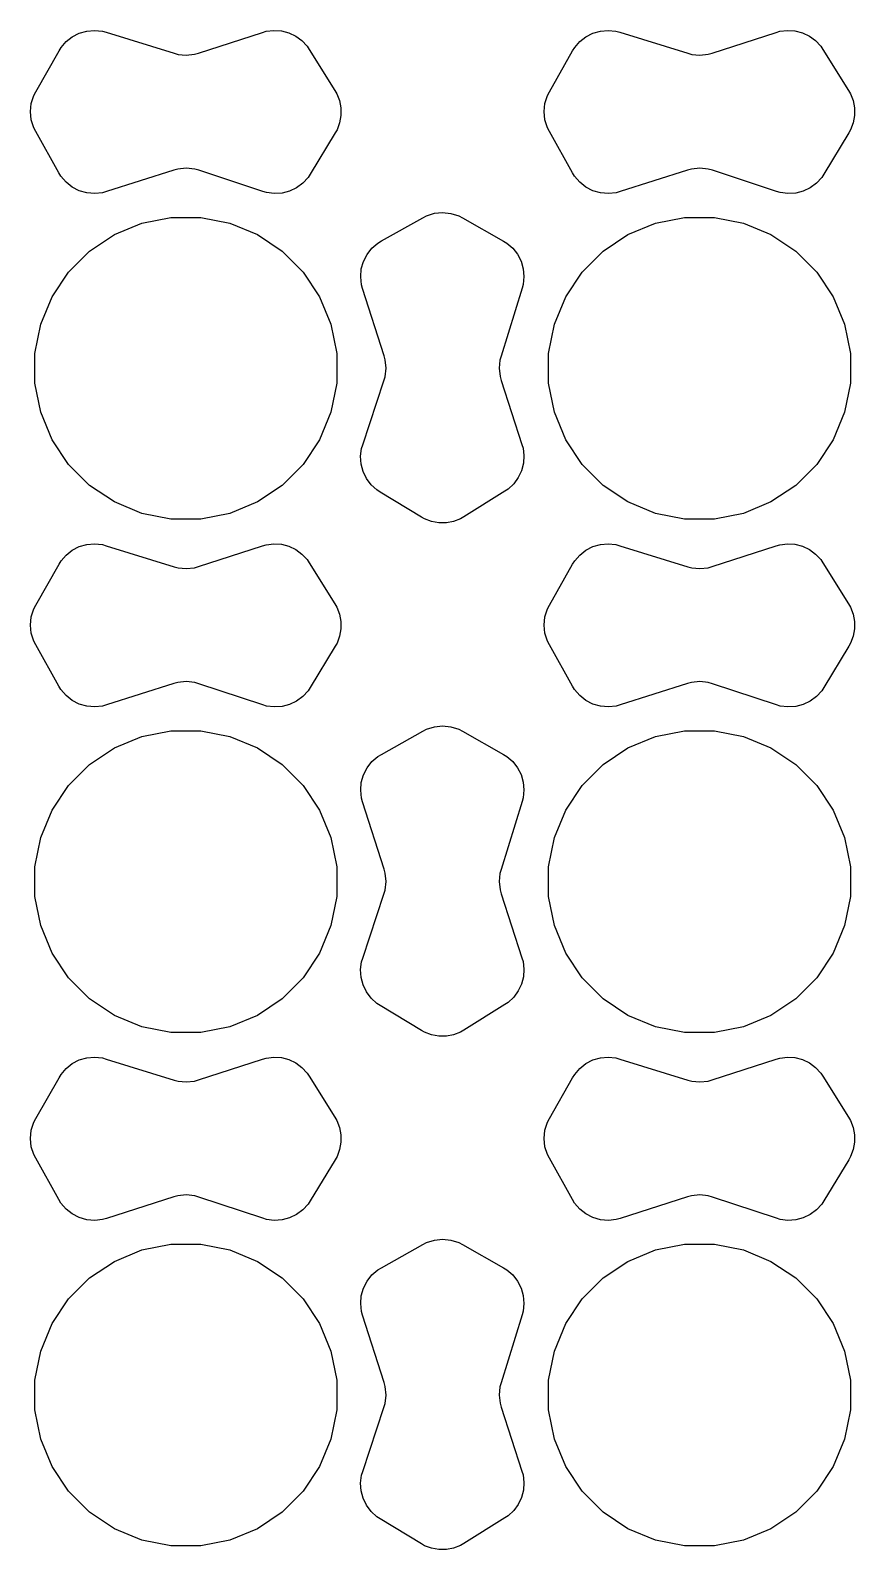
# Model space of a CAD drawing. Header units: millimetres. Extents: x 69 to 174, y -160 to -92.
# Drawn here: x 121.73 to 125.81, y -114.16 to -106.64 of the extents above; entities that cross this region are included whole.
import ezdxf

# ---------------------------------------------------------------- set-up
doc = ezdxf.new("R2010")
doc.units = ezdxf.units.MM
doc.layers.add('Front', color=13, linetype='CONTINUOUS', true_color=0xc83434)

msp = doc.modelspace()

# ---------------------------------------------------------------- linework, layer by layer
at = {"layer": 'Front', "linetype": 'CONTINUOUS'}
for p, q in [((121.940375, -106.675957), (121.974826, -106.658287)), ((121.974826, -106.658287), (122.012032, -106.647572)), ((122.012032, -106.647572), (122.050604, -106.644211)), ((122.050604, -106.644211), (122.089102, -106.64833)), ((122.089102, -106.64833), (122.10773, -106.653619)), ((122.10773, -106.653619), (122.443712, -106.757468)), ((122.564385, -106.756661), (122.880686, -106.654239)), ((122.880686, -106.654239), (122.898849, -106.648823)), ((122.898849, -106.648823), (122.936456, -106.644142)), ((122.936456, -106.644142), (122.974272, -106.646623)), ((122.974272, -106.646623), (123.010945, -106.656177)), ((123.010945, -106.656177), (123.045164, -106.672462)), ((124.480375, -106.675957), (124.514826, -106.658287)), ((124.514826, -106.658287), (124.552032, -106.647572)), ((124.552032, -106.647572), (124.590604, -106.644211)), ((124.590604, -106.644211), (124.629102, -106.64833)), ((124.629102, -106.64833), (124.64773, -106.653619)), ((124.64773, -106.653619), (124.983712, -106.757468)), ((125.104385, -106.756661), (125.420686, -106.654239)), ((125.420686, -106.654239), (125.438849, -106.648823)), ((125.438849, -106.648823), (125.476456, -106.644142)), ((125.476456, -106.644142), (125.514272, -106.646623)), ((125.514272, -106.646623), (125.550945, -106.656177)), ((125.550945, -106.656177), (125.585164, -106.672462)), ((121.874778, -106.745898), (121.884731, -106.729287)), ((121.884731, -106.729287), (121.909965, -106.699922)), ((121.909965, -106.699922), (121.940375, -106.675957)), ((123.045164, -106.672462), (123.075707, -106.694897)), ((123.075707, -106.694897), (123.101481, -106.722679)), ((123.101481, -106.722679), (123.111899, -106.738513)), ((124.414778, -106.745898), (124.424731, -106.729287)), ((124.424731, -106.729287), (124.449965, -106.699922)), ((124.449965, -106.699922), (124.480375, -106.675957)), ((125.585164, -106.672462), (125.615707, -106.694897)), ((125.615707, -106.694897), (125.641481, -106.722679)), ((125.641481, -106.722679), (125.651899, -106.738513)), ((121.759998, -106.947911), (121.874778, -106.745898)), ((122.443712, -106.757468), (122.463398, -106.763035)), ((122.463398, -106.763035), (122.504114, -106.766934)), ((122.504114, -106.766934), (122.544776, -106.762491)), ((122.544776, -106.762491), (122.564385, -106.756661)), ((123.111899, -106.738513), (123.238898, -106.941711)), ((124.299998, -106.947911), (124.414778, -106.745898)), ((124.983712, -106.757468), (125.003398, -106.763035)), ((125.003398, -106.763035), (125.044114, -106.766934)), ((125.044114, -106.766934), (125.084776, -106.762491)), ((125.084776, -106.762491), (125.104385, -106.756661)), ((125.651899, -106.738513), (125.778898, -106.941711)), ((121.750268, -106.966066), (121.759998, -106.947911)), ((123.238898, -106.941711), (123.2483, -106.957547)), ((123.2483, -106.957547), (123.261774, -106.991819)), ((124.290268, -106.966066), (124.299998, -106.947911)), ((125.778898, -106.941711), (125.7883, -106.957547)), ((125.7883, -106.957547), (125.801774, -106.991819)), ((121.733339, -107.046228), (121.737667, -107.005273)), ((121.737667, -107.005273), (121.750268, -106.966066)), ((123.261774, -106.991819), (123.26875, -107.027978)), ((123.26875, -107.027978), (123.268993, -107.064802)), ((124.273339, -107.046228), (124.277667, -107.005273)), ((124.277667, -107.005273), (124.290268, -106.966066)), ((125.801774, -106.991819), (125.80875, -107.027978)), ((125.80875, -107.027978), (125.808993, -107.064802)), ((121.737468, -107.087203), (121.733339, -107.046228)), ((121.74988, -107.12647), (121.737468, -107.087203)), ((123.262495, -107.10105), (123.249477, -107.135497)), ((123.268993, -107.064802), (123.262495, -107.10105)), ((124.277468, -107.087203), (124.273339, -107.046228)), ((124.28988, -107.12647), (124.277468, -107.087203)), ((125.802495, -107.10105), (125.789477, -107.135497)), ((125.808993, -107.064802), (125.802495, -107.10105)), ((121.759522, -107.144672), (121.74988, -107.12647)), ((121.874392, -107.349141), (121.759522, -107.144672)), ((123.240286, -107.151457), (123.116737, -107.355084)), ((123.249477, -107.135497), (123.240286, -107.151457)), ((124.299522, -107.144672), (124.28988, -107.12647)), ((124.414392, -107.349141), (124.299522, -107.144672)), ((125.780286, -107.151457), (125.656737, -107.355084)), ((125.789477, -107.135497), (125.780286, -107.151457)), ((122.442393, -107.335815), (122.109401, -107.441767)), ((122.462491, -107.32999), (122.442393, -107.335815)), ((122.504123, -107.325852), (122.462491, -107.32999)), ((122.545708, -107.330442), (122.504123, -107.325852)), ((122.565742, -107.336485), (122.545708, -107.330442)), ((122.883041, -107.441254), (122.565742, -107.336485)), ((124.982393, -107.335815), (124.649401, -107.441767)), ((125.002491, -107.32999), (124.982393, -107.335815)), ((125.044123, -107.325852), (125.002491, -107.32999)), ((125.085708, -107.330442), (125.044123, -107.325852)), ((125.105742, -107.336485), (125.085708, -107.330442)), ((125.423041, -107.441254), (125.105742, -107.336485)), ((121.884378, -107.365948), (121.874392, -107.349141)), ((121.909775, -107.395661), (121.884378, -107.365948)), ((121.940454, -107.419882), (121.909775, -107.395661)), ((123.080542, -107.399746), (123.049737, -107.422746)), ((123.10639, -107.37129), (123.080542, -107.399746)), ((123.116737, -107.355084), (123.10639, -107.37129)), ((124.424378, -107.365948), (124.414392, -107.349141)), ((124.449775, -107.395661), (124.424378, -107.365948)), ((124.480454, -107.419882), (124.449775, -107.395661)), ((125.620542, -107.399746), (125.589737, -107.422746)), ((125.64639, -107.37129), (125.620542, -107.399746)), ((125.656737, -107.355084), (125.64639, -107.37129)), ((121.975249, -107.437691), (121.940454, -107.419882)), ((122.012838, -107.448412), (121.975249, -107.437691)), ((122.051793, -107.451636), (122.012838, -107.448412)), ((122.090633, -107.447242), (122.051793, -107.451636)), ((122.109401, -107.441767), (122.090633, -107.447242)), ((122.901432, -107.446862), (122.883041, -107.441254)), ((122.939567, -107.451727), (122.901432, -107.446862)), ((122.977929, -107.449223), (122.939567, -107.451727)), ((123.015108, -107.439442), (122.977929, -107.449223)), ((123.049737, -107.422746), (123.015108, -107.439442)), ((124.515249, -107.437691), (124.480454, -107.419882)), ((124.552838, -107.448412), (124.515249, -107.437691)), ((124.591793, -107.451636), (124.552838, -107.448412)), ((124.630633, -107.447242), (124.591793, -107.451636)), ((124.649401, -107.441767), (124.630633, -107.447242)), ((125.441432, -107.446862), (125.423041, -107.441254)), ((125.479567, -107.451727), (125.441432, -107.446862)), ((125.517929, -107.449223), (125.479567, -107.451727)), ((125.555108, -107.439442), (125.517929, -107.449223)), ((125.589737, -107.422746), (125.555108, -107.439442)), ((123.673485, -107.571255), (123.691686, -107.561613)), ((123.691686, -107.561613), (123.730954, -107.549202)), ((123.730954, -107.549202), (123.771929, -107.545074)), ((123.771929, -107.545074), (123.812883, -107.549402)), ((123.812883, -107.549402), (123.85209, -107.562004)), ((123.85209, -107.562004), (123.870246, -107.571731)), ((122.148452, -107.654468), (122.284286, -107.598204)), ((122.284286, -107.598204), (122.428487, -107.56952)), ((122.428487, -107.56952), (122.575513, -107.56952)), ((122.575513, -107.56952), (122.719714, -107.598204)), ((122.719714, -107.598204), (122.855548, -107.654468)), ((123.469016, -107.686125), (123.673485, -107.571255)), ((123.870246, -107.571731), (124.072259, -107.686511)), ((124.688452, -107.654468), (124.824286, -107.598204)), ((124.824286, -107.598204), (124.968487, -107.56952)), ((124.968487, -107.56952), (125.115513, -107.56952)), ((125.115513, -107.56952), (125.259714, -107.598204)), ((125.259714, -107.598204), (125.395548, -107.654468)), ((122.026205, -107.736151), (122.148452, -107.654468)), ((122.855548, -107.654468), (122.977795, -107.736151)), ((123.422498, -107.721511), (123.452212, -107.696116)), ((123.452212, -107.696116), (123.469016, -107.686125)), ((124.072259, -107.686511), (124.08887, -107.696465)), ((124.08887, -107.696465), (124.118234, -107.721702)), ((124.566205, -107.736151), (124.688452, -107.654468)), ((125.395548, -107.654468), (125.517795, -107.736151)), ((121.922242, -107.840114), (122.026205, -107.736151)), ((122.977795, -107.736151), (123.081758, -107.840114)), ((123.369744, -107.824572), (123.380465, -107.786983)), ((123.380465, -107.786983), (123.398275, -107.752189)), ((123.398275, -107.752189), (123.422498, -107.721511)), ((124.118234, -107.721702), (124.1422, -107.752113)), ((124.1422, -107.752113), (124.159872, -107.786563)), ((124.159872, -107.786563), (124.170592, -107.823769)), ((124.462242, -107.840114), (124.566205, -107.736151)), ((125.517795, -107.736151), (125.621758, -107.840114)), ((121.840559, -107.962361), (121.922242, -107.840114)), ((123.081758, -107.840114), (123.163441, -107.962361)), ((123.36652, -107.863527), (123.369744, -107.824572)), ((124.173959, -107.862341), (124.169849, -107.900841)), ((124.170592, -107.823769), (124.173959, -107.862341)), ((124.380559, -107.962361), (124.462242, -107.840114)), ((125.621758, -107.840114), (125.703441, -107.962361)), ((123.370915, -107.902367), (123.36652, -107.863527)), ((123.37639, -107.921134), (123.370915, -107.902367)), ((123.482342, -108.254126), (123.37639, -107.921134)), ((124.164538, -107.919463), (124.060689, -108.255445)), ((124.169849, -107.900841), (124.164538, -107.919463)), ((121.784295, -108.098195), (121.840559, -107.962361)), ((123.163441, -107.962361), (123.219705, -108.098195)), ((124.324295, -108.098195), (124.380559, -107.962361)), ((125.703441, -107.962361), (125.759705, -108.098195)), ((121.755611, -108.242396), (121.784295, -108.098195)), ((123.219705, -108.098195), (123.248389, -108.242396)), ((124.295611, -108.242396), (124.324295, -108.098195)), ((125.759705, -108.098195), (125.788389, -108.242396)), ((121.755611, -108.389422), (121.755611, -108.242396)), ((123.248389, -108.242396), (123.248389, -108.389422)), ((123.488166, -108.274225), (123.482342, -108.254126)), ((123.492305, -108.315857), (123.488166, -108.274225)), ((124.055122, -108.275131), (124.051224, -108.315848)), ((124.060689, -108.255445), (124.055122, -108.275131)), ((124.295611, -108.389422), (124.295611, -108.242396)), ((125.788389, -108.242396), (125.788389, -108.389422)), ((123.376903, -108.694774), (123.481672, -108.377475)), ((123.481672, -108.377475), (123.487715, -108.357441)), ((123.487715, -108.357441), (123.492305, -108.315857)), ((124.051224, -108.315848), (124.055666, -108.356509)), ((124.055666, -108.356509), (124.061496, -108.376118)), ((124.061496, -108.376118), (124.163918, -108.692419)), ((121.784295, -108.533623), (121.755611, -108.389422)), ((123.248389, -108.389422), (123.219705, -108.533623)), ((124.324295, -108.533623), (124.295611, -108.389422)), ((125.788389, -108.389422), (125.759705, -108.533623)), ((121.840559, -108.669457), (121.784295, -108.533623)), ((123.219705, -108.533623), (123.163441, -108.669457)), ((124.380559, -108.669457), (124.324295, -108.533623)), ((125.759705, -108.533623), (125.703441, -108.669457)), ((121.922242, -108.791704), (121.840559, -108.669457)), ((123.163441, -108.669457), (123.081758, -108.791704)), ((124.462242, -108.791704), (124.380559, -108.669457)), ((125.703441, -108.669457), (125.621758, -108.791704)), ((123.366445, -108.751303), (123.371314, -108.71317)), ((123.368945, -108.789664), (123.366445, -108.751303)), ((123.371314, -108.71317), (123.376903, -108.694774)), ((124.163918, -108.692419), (124.169334, -108.710582)), ((124.169334, -108.710582), (124.174014, -108.748189)), ((124.174014, -108.748189), (124.171532, -108.786004)), ((122.026205, -108.895667), (121.922242, -108.791704)), ((123.081758, -108.791704), (122.977795, -108.895667)), ((123.378721, -108.826843), (123.368945, -108.789664)), ((123.395415, -108.861471), (123.378721, -108.826843)), ((124.161978, -108.822677), (124.145693, -108.856896)), ((124.171532, -108.786004), (124.161978, -108.822677)), ((124.566205, -108.895667), (124.462242, -108.791704)), ((125.621758, -108.791704), (125.517795, -108.895667)), ((122.148452, -108.97735), (122.026205, -108.895667)), ((122.977795, -108.895667), (122.855548, -108.97735)), ((123.418413, -108.892276), (123.395415, -108.861471)), ((123.446868, -108.918124), (123.418413, -108.892276)), ((124.095477, -108.913213), (124.079644, -108.923632)), ((124.123258, -108.887438), (124.095477, -108.913213)), ((124.145693, -108.856896), (124.123258, -108.887438)), ((124.688452, -108.97735), (124.566205, -108.895667)), ((125.517795, -108.895667), (125.395548, -108.97735)), ((122.284286, -109.033614), (122.148452, -108.97735)), ((122.855548, -108.97735), (122.719714, -109.033614)), ((123.463073, -108.92847), (123.446868, -108.918124)), ((123.6667, -109.052019), (123.463073, -108.92847)), ((124.079644, -108.923632), (123.876446, -109.050631)), ((124.824286, -109.033614), (124.688452, -108.97735)), ((125.395548, -108.97735), (125.259714, -109.033614)), ((122.428487, -109.062298), (122.284286, -109.033614)), ((122.575513, -109.062298), (122.428487, -109.062298)), ((122.719714, -109.033614), (122.575513, -109.062298)), ((123.682661, -109.061208), (123.6667, -109.052019)), ((123.717108, -109.074228), (123.682661, -109.061208)), ((123.86061, -109.060034), (123.826338, -109.073507)), ((123.876446, -109.050631), (123.86061, -109.060034)), ((124.968487, -109.062298), (124.824286, -109.033614)), ((125.115513, -109.062298), (124.968487, -109.062298)), ((125.259714, -109.033614), (125.115513, -109.062298)), ((123.753355, -109.080726), (123.717108, -109.074228)), ((123.790179, -109.080483), (123.753355, -109.080726)), ((123.826338, -109.073507), (123.790179, -109.080483)), ((121.909965, -109.239922), (121.940375, -109.215957)), ((121.940375, -109.215957), (121.974826, -109.198287)), ((121.974826, -109.198287), (122.012032, -109.187572)), ((122.012032, -109.187572), (122.050604, -109.184211)), ((122.050604, -109.184211), (122.089102, -109.18833)), ((122.089102, -109.18833), (122.10773, -109.193619)), ((122.10773, -109.193619), (122.443712, -109.297468)), ((122.564385, -109.296661), (122.880686, -109.194239)), ((122.880686, -109.194239), (122.898849, -109.188823)), ((122.898849, -109.188823), (122.936456, -109.184142)), ((122.936456, -109.184142), (122.974272, -109.186623)), ((122.974272, -109.186623), (123.010945, -109.196177)), ((123.010945, -109.196177), (123.045164, -109.212462)), ((123.045164, -109.212462), (123.075707, -109.234897)), ((124.449965, -109.239922), (124.480375, -109.215957)), ((124.480375, -109.215957), (124.514826, -109.198287)), ((124.514826, -109.198287), (124.552032, -109.187572)), ((124.552032, -109.187572), (124.590604, -109.184211)), ((124.590604, -109.184211), (124.629102, -109.18833)), ((124.629102, -109.18833), (124.64773, -109.193619)), ((124.64773, -109.193619), (124.983712, -109.297468)), ((125.104385, -109.296661), (125.420686, -109.194239)), ((125.420686, -109.194239), (125.438849, -109.188823)), ((125.438849, -109.188823), (125.476456, -109.184142)), ((125.476456, -109.184142), (125.514272, -109.186623)), ((125.514272, -109.186623), (125.550945, -109.196177)), ((125.550945, -109.196177), (125.585164, -109.212462)), ((125.585164, -109.212462), (125.615707, -109.234897)), ((121.759998, -109.487911), (121.874778, -109.285898)), ((121.874778, -109.285898), (121.884731, -109.269287)), ((121.884731, -109.269287), (121.909965, -109.239922)), ((123.075707, -109.234897), (123.101481, -109.262679)), ((123.101481, -109.262679), (123.111899, -109.278513)), ((123.111899, -109.278513), (123.238898, -109.481711)), ((124.299998, -109.487911), (124.414778, -109.285898)), ((124.414778, -109.285898), (124.424731, -109.269287)), ((124.424731, -109.269287), (124.449965, -109.239922)), ((125.615707, -109.234897), (125.641481, -109.262679)), ((125.641481, -109.262679), (125.651899, -109.278513)), ((125.651899, -109.278513), (125.778898, -109.481711)), ((122.443712, -109.297468), (122.463398, -109.303035)), ((122.463398, -109.303035), (122.504114, -109.306934)), ((122.504114, -109.306934), (122.544776, -109.302491)), ((122.544776, -109.302491), (122.564385, -109.296661)), ((124.983712, -109.297468), (125.003398, -109.303035)), ((125.003398, -109.303035), (125.044114, -109.306934)), ((125.044114, -109.306934), (125.084776, -109.302491)), ((125.084776, -109.302491), (125.104385, -109.296661)), ((121.737667, -109.545273), (121.750268, -109.506066)), ((121.750268, -109.506066), (121.759998, -109.487911)), ((123.238898, -109.481711), (123.2483, -109.497547)), ((123.2483, -109.497547), (123.261774, -109.531819)), ((124.277667, -109.545273), (124.290268, -109.506066)), ((124.290268, -109.506066), (124.299998, -109.487911)), ((125.778898, -109.481711), (125.7883, -109.497547)), ((125.7883, -109.497547), (125.801774, -109.531819)), ((121.733339, -109.586228), (121.737667, -109.545273)), ((121.737468, -109.627203), (121.733339, -109.586228)), ((123.261774, -109.531819), (123.26875, -109.567978)), ((123.26875, -109.567978), (123.268993, -109.604802)), ((124.273339, -109.586228), (124.277667, -109.545273)), ((124.277468, -109.627203), (124.273339, -109.586228)), ((125.801774, -109.531819), (125.80875, -109.567978)), ((125.80875, -109.567978), (125.808993, -109.604802)), ((121.74988, -109.66647), (121.737468, -109.627203)), ((121.759522, -109.684672), (121.74988, -109.66647)), ((123.262495, -109.64105), (123.249477, -109.675497)), ((123.268993, -109.604802), (123.262495, -109.64105)), ((124.28988, -109.66647), (124.277468, -109.627203)), ((124.299522, -109.684672), (124.28988, -109.66647)), ((125.802495, -109.64105), (125.789477, -109.675497)), ((125.808993, -109.604802), (125.802495, -109.64105)), ((121.874392, -109.889141), (121.759522, -109.684672)), ((123.240286, -109.691457), (123.116737, -109.895084)), ((123.249477, -109.675497), (123.240286, -109.691457)), ((124.414392, -109.889141), (124.299522, -109.684672)), ((125.780286, -109.691457), (125.656737, -109.895084)), ((125.789477, -109.675497), (125.780286, -109.691457)), ((121.884378, -109.905948), (121.874392, -109.889141)), ((122.442393, -109.875815), (122.109401, -109.981767)), ((122.462491, -109.86999), (122.442393, -109.875815)), ((122.504123, -109.865852), (122.462491, -109.86999)), ((122.545708, -109.870442), (122.504123, -109.865852)), ((122.565742, -109.876485), (122.545708, -109.870442)), ((122.883041, -109.981254), (122.565742, -109.876485)), ((124.424378, -109.905948), (124.414392, -109.889141)), ((124.982393, -109.875815), (124.649401, -109.981767)), ((125.002491, -109.86999), (124.982393, -109.875815)), ((125.044123, -109.865852), (125.002491, -109.86999)), ((125.085708, -109.870442), (125.044123, -109.865852)), ((125.105742, -109.876485), (125.085708, -109.870442)), ((125.423041, -109.981254), (125.105742, -109.876485)), ((121.909775, -109.935661), (121.884378, -109.905948)), ((121.940454, -109.959882), (121.909775, -109.935661)), ((121.975249, -109.977691), (121.940454, -109.959882)), ((123.049737, -109.962746), (123.015108, -109.979442)), ((123.080542, -109.939746), (123.049737, -109.962746)), ((123.10639, -109.91129), (123.080542, -109.939746)), ((123.116737, -109.895084), (123.10639, -109.91129)), ((124.449775, -109.935661), (124.424378, -109.905948)), ((124.480454, -109.959882), (124.449775, -109.935661)), ((124.515249, -109.977691), (124.480454, -109.959882)), ((125.589737, -109.962746), (125.555108, -109.979442)), ((125.620542, -109.939746), (125.589737, -109.962746)), ((125.64639, -109.91129), (125.620542, -109.939746)), ((125.656737, -109.895084), (125.64639, -109.91129)), ((122.012838, -109.988412), (121.975249, -109.977691)), ((122.051793, -109.991636), (122.012838, -109.988412)), ((122.090633, -109.987242), (122.051793, -109.991636)), ((122.109401, -109.981767), (122.090633, -109.987242)), ((122.901432, -109.986862), (122.883041, -109.981254)), ((122.939567, -109.991727), (122.901432, -109.986862)), ((122.977929, -109.989223), (122.939567, -109.991727)), ((123.015108, -109.979442), (122.977929, -109.989223)), ((124.552838, -109.988412), (124.515249, -109.977691)), ((124.591793, -109.991636), (124.552838, -109.988412)), ((124.630633, -109.987242), (124.591793, -109.991636)), ((124.649401, -109.981767), (124.630633, -109.987242)), ((125.441432, -109.986862), (125.423041, -109.981254)), ((125.479567, -109.991727), (125.441432, -109.986862)), ((125.517929, -109.989223), (125.479567, -109.991727)), ((125.555108, -109.979442), (125.517929, -109.989223)), ((122.284286, -110.138204), (122.428487, -110.10952)), ((122.428487, -110.10952), (122.575513, -110.10952)), ((122.575513, -110.10952), (122.719714, -110.138204)), ((123.469016, -110.226125), (123.673485, -110.111255)), ((123.673485, -110.111255), (123.691686, -110.101613)), ((123.691686, -110.101613), (123.730954, -110.089202)), ((123.730954, -110.089202), (123.771929, -110.085074)), ((123.771929, -110.085074), (123.812883, -110.089402)), ((123.812883, -110.089402), (123.85209, -110.102004)), ((123.85209, -110.102004), (123.870246, -110.111731)), ((123.870246, -110.111731), (124.072259, -110.226511)), ((124.824286, -110.138204), (124.968487, -110.10952)), ((124.968487, -110.10952), (125.115513, -110.10952)), ((125.115513, -110.10952), (125.259714, -110.138204)), ((122.148452, -110.194468), (122.284286, -110.138204)), ((122.719714, -110.138204), (122.855548, -110.194468)), ((124.688452, -110.194468), (124.824286, -110.138204)), ((125.259714, -110.138204), (125.395548, -110.194468)), ((122.026205, -110.276151), (122.148452, -110.194468)), ((122.855548, -110.194468), (122.977795, -110.276151)), ((123.398275, -110.292189), (123.422498, -110.261511)), ((123.422498, -110.261511), (123.452212, -110.236116)), ((123.452212, -110.236116), (123.469016, -110.226125)), ((124.072259, -110.226511), (124.08887, -110.236465)), ((124.08887, -110.236465), (124.118234, -110.261702)), ((124.118234, -110.261702), (124.1422, -110.292113)), ((124.566205, -110.276151), (124.688452, -110.194468)), ((125.395548, -110.194468), (125.517795, -110.276151)), ((121.922242, -110.380114), (122.026205, -110.276151)), ((122.977795, -110.276151), (123.081758, -110.380114)), ((123.369744, -110.364572), (123.380465, -110.326983)), ((123.380465, -110.326983), (123.398275, -110.292189)), ((124.1422, -110.292113), (124.159872, -110.326563)), ((124.159872, -110.326563), (124.170592, -110.363769)), ((124.462242, -110.380114), (124.566205, -110.276151)), ((125.517795, -110.276151), (125.621758, -110.380114)), ((121.840559, -110.502361), (121.922242, -110.380114)), ((123.081758, -110.380114), (123.163441, -110.502361)), ((123.36652, -110.403527), (123.369744, -110.364572)), ((123.370915, -110.442367), (123.36652, -110.403527)), ((124.173959, -110.402341), (124.169849, -110.440841)), ((124.170592, -110.363769), (124.173959, -110.402341)), ((124.380559, -110.502361), (124.462242, -110.380114)), ((125.621758, -110.380114), (125.703441, -110.502361)), ((123.37639, -110.461134), (123.370915, -110.442367)), ((123.482342, -110.794126), (123.37639, -110.461134)), ((124.164538, -110.459463), (124.060689, -110.795445)), ((124.169849, -110.440841), (124.164538, -110.459463)), ((121.784295, -110.638195), (121.840559, -110.502361)), ((123.163441, -110.502361), (123.219705, -110.638195)), ((124.324295, -110.638195), (124.380559, -110.502361)), ((125.703441, -110.502361), (125.759705, -110.638195)), ((121.755611, -110.782396), (121.784295, -110.638195)), ((123.219705, -110.638195), (123.248389, -110.782396)), ((124.295611, -110.782396), (124.324295, -110.638195)), ((125.759705, -110.638195), (125.788389, -110.782396)), ((121.755611, -110.929422), (121.755611, -110.782396)), ((123.248389, -110.782396), (123.248389, -110.929422)), ((123.488166, -110.814225), (123.482342, -110.794126)), ((124.295611, -110.929422), (124.295611, -110.782396)), ((125.788389, -110.782396), (125.788389, -110.929422)), ((123.487715, -110.897441), (123.492305, -110.855857)), ((123.492305, -110.855857), (123.488166, -110.814225)), ((124.055122, -110.815131), (124.051224, -110.855848)), ((124.051224, -110.855848), (124.055666, -110.896509)), ((124.060689, -110.795445), (124.055122, -110.815131)), ((121.784295, -111.073623), (121.755611, -110.929422)), ((123.248389, -110.929422), (123.219705, -111.073623)), ((123.376903, -111.234774), (123.481672, -110.917475)), ((123.481672, -110.917475), (123.487715, -110.897441)), ((124.055666, -110.896509), (124.061496, -110.916118)), ((124.061496, -110.916118), (124.163918, -111.232419)), ((124.324295, -111.073623), (124.295611, -110.929422)), ((125.788389, -110.929422), (125.759705, -111.073623)), ((121.840559, -111.209457), (121.784295, -111.073623)), ((123.219705, -111.073623), (123.163441, -111.209457)), ((124.380559, -111.209457), (124.324295, -111.073623)), ((125.759705, -111.073623), (125.703441, -111.209457)), ((121.922242, -111.331704), (121.840559, -111.209457)), ((123.163441, -111.209457), (123.081758, -111.331704)), ((123.371314, -111.25317), (123.376903, -111.234774)), ((124.163918, -111.232419), (124.169334, -111.250582)), ((124.462242, -111.331704), (124.380559, -111.209457)), ((125.703441, -111.209457), (125.621758, -111.331704)), ((123.366445, -111.291303), (123.371314, -111.25317)), ((123.368945, -111.329664), (123.366445, -111.291303)), ((124.169334, -111.250582), (124.174014, -111.288189)), ((124.174014, -111.288189), (124.171532, -111.326004)), ((122.026205, -111.435667), (121.922242, -111.331704)), ((123.081758, -111.331704), (122.977795, -111.435667)), ((123.378721, -111.366843), (123.368945, -111.329664)), ((123.395415, -111.401471), (123.378721, -111.366843)), ((124.161978, -111.362677), (124.145693, -111.396896)), ((124.171532, -111.326004), (124.161978, -111.362677)), ((124.566205, -111.435667), (124.462242, -111.331704)), ((125.621758, -111.331704), (125.517795, -111.435667)), ((122.148452, -111.51735), (122.026205, -111.435667)), ((122.977795, -111.435667), (122.855548, -111.51735)), ((123.418413, -111.432276), (123.395415, -111.401471)), ((123.446868, -111.458124), (123.418413, -111.432276)), ((123.463073, -111.46847), (123.446868, -111.458124)), ((123.6667, -111.592019), (123.463073, -111.46847)), ((124.079644, -111.463632), (123.876446, -111.590631)), ((124.095477, -111.453213), (124.079644, -111.463632)), ((124.123258, -111.427438), (124.095477, -111.453213)), ((124.145693, -111.396896), (124.123258, -111.427438)), ((124.688452, -111.51735), (124.566205, -111.435667)), ((125.517795, -111.435667), (125.395548, -111.51735)), ((122.284286, -111.573614), (122.148452, -111.51735)), ((122.855548, -111.51735), (122.719714, -111.573614)), ((124.824286, -111.573614), (124.688452, -111.51735)), ((125.395548, -111.51735), (125.259714, -111.573614)), ((122.428487, -111.602298), (122.284286, -111.573614)), ((122.575513, -111.602298), (122.428487, -111.602298)), ((122.719714, -111.573614), (122.575513, -111.602298)), ((123.682661, -111.601208), (123.6667, -111.592019)), ((123.717108, -111.614228), (123.682661, -111.601208)), ((123.753355, -111.620726), (123.717108, -111.614228)), ((123.790179, -111.620483), (123.753355, -111.620726)), ((123.826338, -111.613507), (123.790179, -111.620483)), ((123.86061, -111.600034), (123.826338, -111.613507)), ((123.876446, -111.590631), (123.86061, -111.600034)), ((124.968487, -111.602298), (124.824286, -111.573614)), ((125.115513, -111.602298), (124.968487, -111.602298)), ((125.259714, -111.573614), (125.115513, -111.602298)), ((121.909965, -111.779922), (121.940375, -111.755957)), ((121.940375, -111.755957), (121.974826, -111.738287)), ((121.974826, -111.738287), (122.012032, -111.727572)), ((122.012032, -111.727572), (122.050604, -111.724211)), ((122.050604, -111.724211), (122.089102, -111.72833)), ((122.089102, -111.72833), (122.10773, -111.733619)), ((122.10773, -111.733619), (122.443712, -111.837468)), ((122.564385, -111.836661), (122.880686, -111.734239)), ((122.880686, -111.734239), (122.898849, -111.728823)), ((122.898849, -111.728823), (122.936456, -111.724142)), ((122.936456, -111.724142), (122.974272, -111.726623)), ((122.974272, -111.726623), (123.010945, -111.736177)), ((123.010945, -111.736177), (123.045164, -111.752462)), ((123.045164, -111.752462), (123.075707, -111.774897)), ((124.449965, -111.779922), (124.480375, -111.755957)), ((124.480375, -111.755957), (124.514826, -111.738287)), ((124.514826, -111.738287), (124.552032, -111.727572)), ((124.552032, -111.727572), (124.590604, -111.724211)), ((124.590604, -111.724211), (124.629102, -111.72833)), ((124.629102, -111.72833), (124.64773, -111.733619)), ((124.64773, -111.733619), (124.983712, -111.837468)), ((125.104385, -111.836661), (125.420686, -111.734239)), ((125.420686, -111.734239), (125.438849, -111.728823)), ((125.438849, -111.728823), (125.476456, -111.724142)), ((125.476456, -111.724142), (125.514272, -111.726623)), ((125.514272, -111.726623), (125.550945, -111.736177)), ((125.550945, -111.736177), (125.585164, -111.752462)), ((125.585164, -111.752462), (125.615707, -111.774897)), ((121.759998, -112.027911), (121.874778, -111.825898)), ((121.874778, -111.825898), (121.884731, -111.809287)), ((121.884731, -111.809287), (121.909965, -111.779922)), ((122.443712, -111.837468), (122.463398, -111.843035)), ((122.463398, -111.843035), (122.504114, -111.846934)), ((122.504114, -111.846934), (122.544776, -111.842491)), ((122.544776, -111.842491), (122.564385, -111.836661)), ((123.075707, -111.774897), (123.101481, -111.802679)), ((123.101481, -111.802679), (123.111899, -111.818513)), ((123.111899, -111.818513), (123.238898, -112.021711)), ((124.299998, -112.027911), (124.414778, -111.825898)), ((124.414778, -111.825898), (124.424731, -111.809287)), ((124.424731, -111.809287), (124.449965, -111.779922)), ((124.983712, -111.837468), (125.003398, -111.843035)), ((125.003398, -111.843035), (125.044114, -111.846934)), ((125.044114, -111.846934), (125.084776, -111.842491)), ((125.084776, -111.842491), (125.104385, -111.836661)), ((125.615707, -111.774897), (125.641481, -111.802679)), ((125.641481, -111.802679), (125.651899, -111.818513)), ((125.651899, -111.818513), (125.778898, -112.021711)), ((121.737667, -112.085273), (121.750268, -112.046066)), ((121.750268, -112.046066), (121.759998, -112.027911)), ((123.238898, -112.021711), (123.2483, -112.037547)), ((123.2483, -112.037547), (123.261774, -112.071819)), ((123.261774, -112.071819), (123.26875, -112.107978)), ((124.277667, -112.085273), (124.290268, -112.046066)), ((124.290268, -112.046066), (124.299998, -112.027911)), ((125.778898, -112.021711), (125.7883, -112.037547)), ((125.7883, -112.037547), (125.801774, -112.071819)), ((125.801774, -112.071819), (125.80875, -112.107978)), ((121.733339, -112.126228), (121.737667, -112.085273)), ((121.737468, -112.167203), (121.733339, -112.126228)), ((123.268993, -112.144802), (123.262495, -112.18105)), ((123.26875, -112.107978), (123.268993, -112.144802)), ((124.273339, -112.126228), (124.277667, -112.085273)), ((124.277468, -112.167203), (124.273339, -112.126228)), ((125.808993, -112.144802), (125.802495, -112.18105)), ((125.80875, -112.107978), (125.808993, -112.144802)), ((121.74988, -112.20647), (121.737468, -112.167203)), ((121.759522, -112.224672), (121.74988, -112.20647)), ((123.249477, -112.215497), (123.240286, -112.231457)), ((123.262495, -112.18105), (123.249477, -112.215497)), ((124.28988, -112.20647), (124.277468, -112.167203)), ((124.299522, -112.224672), (124.28988, -112.20647)), ((125.789477, -112.215497), (125.780286, -112.231457)), ((125.802495, -112.18105), (125.789477, -112.215497)), ((121.874392, -112.429141), (121.759522, -112.224672)), ((123.240286, -112.231457), (123.116737, -112.435084)), ((124.414392, -112.429141), (124.299522, -112.224672)), ((125.780286, -112.231457), (125.656737, -112.435084)), ((121.884378, -112.445948), (121.874392, -112.429141)), ((121.909775, -112.475661), (121.884378, -112.445948)), ((122.442393, -112.415815), (122.109401, -112.521767)), ((122.462491, -112.40999), (122.442393, -112.415815)), ((122.504123, -112.405852), (122.462491, -112.40999)), ((122.545708, -112.410442), (122.504123, -112.405852)), ((122.565742, -112.416485), (122.545708, -112.410442)), ((122.883041, -112.521254), (122.565742, -112.416485)), ((123.116737, -112.435084), (123.10639, -112.45129)), ((124.424378, -112.445948), (124.414392, -112.429141)), ((124.449775, -112.475661), (124.424378, -112.445948)), ((124.982393, -112.415815), (124.649401, -112.521767)), ((125.002491, -112.40999), (124.982393, -112.415815)), ((125.044123, -112.405852), (125.002491, -112.40999)), ((125.085708, -112.410442), (125.044123, -112.405852)), ((125.105742, -112.416485), (125.085708, -112.410442)), ((125.423041, -112.521254), (125.105742, -112.416485)), ((125.656737, -112.435084), (125.64639, -112.45129)), ((121.940454, -112.499882), (121.909775, -112.475661)), ((121.975249, -112.517691), (121.940454, -112.499882)), ((122.012838, -112.528412), (121.975249, -112.517691)), ((122.109401, -112.521767), (122.090633, -112.527242)), ((122.901432, -112.526862), (122.883041, -112.521254)), ((123.015108, -112.519442), (122.977929, -112.529223)), ((123.049737, -112.502746), (123.015108, -112.519442)), ((123.080542, -112.479746), (123.049737, -112.502746)), ((123.10639, -112.45129), (123.080542, -112.479746)), ((124.480454, -112.499882), (124.449775, -112.475661)), ((124.515249, -112.517691), (124.480454, -112.499882)), ((124.552838, -112.528412), (124.515249, -112.517691)), ((124.649401, -112.521767), (124.630633, -112.527242)), ((125.441432, -112.526862), (125.423041, -112.521254)), ((125.555108, -112.519442), (125.517929, -112.529223)), ((125.589737, -112.502746), (125.555108, -112.519442)), ((125.620542, -112.479746), (125.589737, -112.502746)), ((125.64639, -112.45129), (125.620542, -112.479746)), ((122.051793, -112.531636), (122.012838, -112.528412)), ((122.090633, -112.527242), (122.051793, -112.531636)), ((122.939567, -112.531727), (122.901432, -112.526862)), ((122.977929, -112.529223), (122.939567, -112.531727)), ((124.591793, -112.531636), (124.552838, -112.528412)), ((124.630633, -112.527242), (124.591793, -112.531636)), ((125.479567, -112.531727), (125.441432, -112.526862)), ((125.517929, -112.529223), (125.479567, -112.531727)), ((122.284286, -112.678204), (122.428487, -112.64952)), ((122.428487, -112.64952), (122.575513, -112.64952)), ((122.575513, -112.64952), (122.719714, -112.678204)), ((123.469016, -112.766125), (123.673485, -112.651255)), ((123.673485, -112.651255), (123.691686, -112.641613)), ((123.691686, -112.641613), (123.730954, -112.629202)), ((123.730954, -112.629202), (123.771929, -112.625074)), ((123.771929, -112.625074), (123.812883, -112.629402)), ((123.812883, -112.629402), (123.85209, -112.642004)), ((123.85209, -112.642004), (123.870246, -112.651731)), ((123.870246, -112.651731), (124.072259, -112.766511)), ((124.824286, -112.678204), (124.968487, -112.64952)), ((124.968487, -112.64952), (125.115513, -112.64952)), ((125.115513, -112.64952), (125.259714, -112.678204)), ((122.026205, -112.816151), (122.148452, -112.734468)), ((122.148452, -112.734468), (122.284286, -112.678204)), ((122.719714, -112.678204), (122.855548, -112.734468)), ((122.855548, -112.734468), (122.977795, -112.816151)), ((124.566205, -112.816151), (124.688452, -112.734468)), ((124.688452, -112.734468), (124.824286, -112.678204)), ((125.259714, -112.678204), (125.395548, -112.734468)), ((125.395548, -112.734468), (125.517795, -112.816151)), ((121.922242, -112.920114), (122.026205, -112.816151)), ((122.977795, -112.816151), (123.081758, -112.920114)), ((123.398275, -112.832189), (123.422498, -112.801511)), ((123.422498, -112.801511), (123.452212, -112.776116)), ((123.452212, -112.776116), (123.469016, -112.766125)), ((124.072259, -112.766511), (124.08887, -112.776465)), ((124.08887, -112.776465), (124.118234, -112.801702)), ((124.118234, -112.801702), (124.1422, -112.832113)), ((124.462242, -112.920114), (124.566205, -112.816151)), ((125.517795, -112.816151), (125.621758, -112.920114)), ((123.369744, -112.904572), (123.380465, -112.866983)), ((123.380465, -112.866983), (123.398275, -112.832189)), ((124.1422, -112.832113), (124.159872, -112.866563)), ((124.159872, -112.866563), (124.170592, -112.903769)), ((121.840559, -113.042361), (121.922242, -112.920114)), ((123.081758, -112.920114), (123.163441, -113.042361)), ((123.36652, -112.943527), (123.369744, -112.904572)), ((123.370915, -112.982367), (123.36652, -112.943527)), ((124.173959, -112.942341), (124.169849, -112.980841)), ((124.170592, -112.903769), (124.173959, -112.942341)), ((124.380559, -113.042361), (124.462242, -112.920114)), ((125.621758, -112.920114), (125.703441, -113.042361)), ((121.784295, -113.178195), (121.840559, -113.042361)), ((123.163441, -113.042361), (123.219705, -113.178195)), ((123.37639, -113.001134), (123.370915, -112.982367)), ((123.482342, -113.334126), (123.37639, -113.001134)), ((124.164538, -112.999463), (124.060689, -113.335445)), ((124.169849, -112.980841), (124.164538, -112.999463)), ((124.324295, -113.178195), (124.380559, -113.042361)), ((125.703441, -113.042361), (125.759705, -113.178195)), ((121.755611, -113.322396), (121.784295, -113.178195)), ((123.219705, -113.178195), (123.248389, -113.322396)), ((124.295611, -113.322396), (124.324295, -113.178195)), ((125.759705, -113.178195), (125.788389, -113.322396)), ((121.755611, -113.469422), (121.755611, -113.322396)), ((123.248389, -113.322396), (123.248389, -113.469422)), ((123.488166, -113.354225), (123.482342, -113.334126)), ((124.060689, -113.335445), (124.055122, -113.355131)), ((124.295611, -113.469422), (124.295611, -113.322396)), ((125.788389, -113.322396), (125.788389, -113.469422)), ((123.487715, -113.437441), (123.492305, -113.395857)), ((123.492305, -113.395857), (123.488166, -113.354225)), ((124.055122, -113.355131), (124.051224, -113.395848)), ((124.051224, -113.395848), (124.055666, -113.436509)), ((121.784295, -113.613623), (121.755611, -113.469422)), ((123.248389, -113.469422), (123.219705, -113.613623)), ((123.376903, -113.774774), (123.481672, -113.457475)), ((123.481672, -113.457475), (123.487715, -113.437441)), ((124.055666, -113.436509), (124.061496, -113.456118)), ((124.061496, -113.456118), (124.163918, -113.772419)), ((124.324295, -113.613623), (124.295611, -113.469422)), ((125.788389, -113.469422), (125.759705, -113.613623)), ((121.840559, -113.749457), (121.784295, -113.613623)), ((123.219705, -113.613623), (123.163441, -113.749457)), ((124.380559, -113.749457), (124.324295, -113.613623)), ((125.759705, -113.613623), (125.703441, -113.749457)), ((121.922242, -113.871704), (121.840559, -113.749457)), ((123.163441, -113.749457), (123.081758, -113.871704)), ((123.366445, -113.831303), (123.371314, -113.79317)), ((123.371314, -113.79317), (123.376903, -113.774774)), ((124.163918, -113.772419), (124.169334, -113.790582)), ((124.169334, -113.790582), (124.174014, -113.828189)), ((124.462242, -113.871704), (124.380559, -113.749457)), ((125.703441, -113.749457), (125.621758, -113.871704)), ((122.026205, -113.975667), (121.922242, -113.871704)), ((123.081758, -113.871704), (122.977795, -113.975667)), ((123.368945, -113.869664), (123.366445, -113.831303)), ((123.378721, -113.906843), (123.368945, -113.869664)), ((124.171532, -113.866004), (124.161978, -113.902677)), ((124.174014, -113.828189), (124.171532, -113.866004)), ((124.566205, -113.975667), (124.462242, -113.871704)), ((125.621758, -113.871704), (125.517795, -113.975667)), ((123.395415, -113.941471), (123.378721, -113.906843)), ((123.418413, -113.972276), (123.395415, -113.941471)), ((124.145693, -113.936896), (124.123258, -113.967438)), ((124.161978, -113.902677), (124.145693, -113.936896)), ((122.148452, -114.05735), (122.026205, -113.975667)), ((122.977795, -113.975667), (122.855548, -114.05735)), ((123.446868, -113.998124), (123.418413, -113.972276)), ((123.463073, -114.00847), (123.446868, -113.998124)), ((123.6667, -114.132019), (123.463073, -114.00847)), ((124.079644, -114.003632), (123.876446, -114.130631)), ((124.095477, -113.993213), (124.079644, -114.003632)), ((124.123258, -113.967438), (124.095477, -113.993213)), ((124.688452, -114.05735), (124.566205, -113.975667)), ((125.517795, -113.975667), (125.395548, -114.05735)), ((122.284286, -114.113614), (122.148452, -114.05735)), ((122.855548, -114.05735), (122.719714, -114.113614)), ((124.824286, -114.113614), (124.688452, -114.05735)), ((125.395548, -114.05735), (125.259714, -114.113614)), ((122.428487, -114.142298), (122.284286, -114.113614)), ((122.575513, -114.142298), (122.428487, -114.142298)), ((122.719714, -114.113614), (122.575513, -114.142298)), ((123.682661, -114.141208), (123.6667, -114.132019)), ((123.717108, -114.154228), (123.682661, -114.141208)), ((123.753355, -114.160726), (123.717108, -114.154228)), ((123.790179, -114.160483), (123.753355, -114.160726)), ((123.826338, -114.153507), (123.790179, -114.160483)), ((123.86061, -114.140034), (123.826338, -114.153507)), ((123.876446, -114.130631), (123.86061, -114.140034)), ((124.968487, -114.142298), (124.824286, -114.113614)), ((125.115513, -114.142298), (124.968487, -114.142298)), ((125.259714, -114.113614), (125.115513, -114.142298))]:
    msp.add_line(p, q, dxfattribs=at)

doc.saveas('drawing.dxf')
